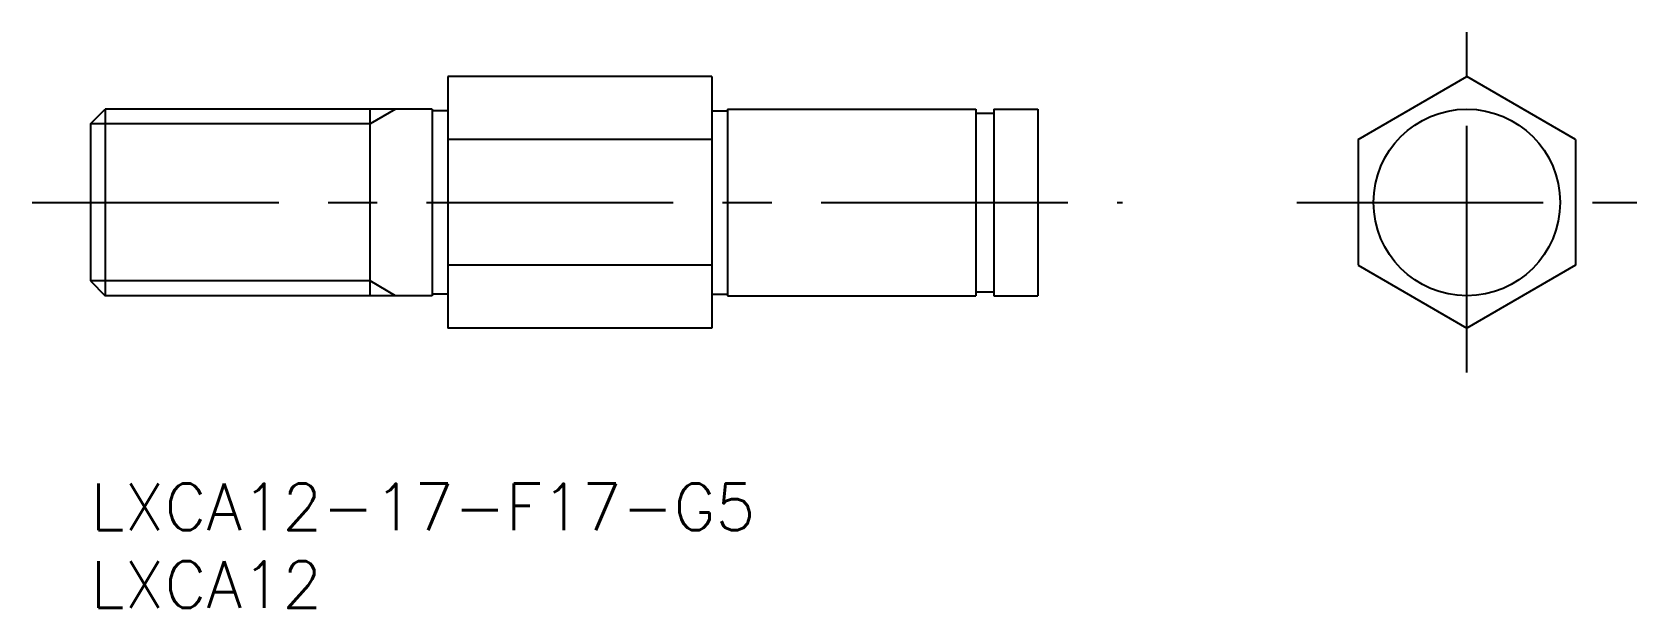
# Model space of a CAD drawing. Extents: x -4 to 100, y -8 to 29.
import ezdxf

# ---------------------------------------------------------------- set-up
doc = ezdxf.new("R2010")
doc.units = 0
doc.header["$LTSCALE"] = 0.5
doc.linetypes.add('CENTER', pattern=[50.8, 31.75, -6.35, 6.35, -6.35])
for name, color, linetype in [('MSM_CENTER', 1, 'CENTER'), ('MSM_CONTINUOUS', 7, 'CONTINUOUS'), ('MSM_NARROW', 5, 'CONTINUOUS'), ('MSM_PART_NUMBER', 7, 'CONTINUOUS')]:
    doc.layers.add(name, color=color, linetype=linetype)
doc.styles.get("Standard").update_dxf_attribs({"font": 'txt.shx', "height": 3, "bigfont": 'bigfont.shx'})

# ---------------------------------------------------------------- blocks, each defined once
blk = doc.blocks.new('*U8')
at = {"layer": 'MSM_PART_NUMBER'}
blk.add_text('LXCA12-17-F17-G5', height=3, dxfattribs=at).set_placement((0, -3))
blk = doc.blocks.new('*U9')
at = {"layer": 'MSM_PART_NUMBER'}
blk.add_text('LXCA12', height=3, dxfattribs=at).set_placement((0, -8))

msp = doc.modelspace()

# ---------------------------------------------------------------- linework, layer by layer
at = {"layer": 'MSM_CENTER'}
for p, q in [((88.61, 7.13), (88.61, 29.03)), ((-3.76, 18.08), (66.44, 18.08)), ((77.66, 18.08), (99.56, 18.08))]:
    msp.add_line(p, q, dxfattribs=at)
at = {"layer": 'MSM_CONTINUOUS'}
for p, q in [((23, 26.17), (23, 10)), ((40, 26.17), (23, 26.17)), ((40, 26.17), (40, 10)), ((81.61, 22.12), (88.61, 26.17)), ((95.61, 22.12), (88.61, 26.17)), ((0, 23.14), (0.95, 24.08)), ((0.95, 24.08), (0.95, 12.08)), ((22, 24.08), (0.95, 24.08)), ((18, 12.08), (18, 24.08)), ((22, 24.08), (22, 12.08)), ((23, 23.98), (22, 23.98)), ((40, 23.98), (41, 23.98)), ((41, 24.08), (57, 24.08)), ((41, 24.08), (41, 12.08)), ((57, 24.08), (57, 12.08)), ((57, 23.83), (58.15, 23.83)), ((58.15, 24.08), (58.15, 12.08)), ((58.15, 24.08), (61, 24.08)), ((61, 24.08), (61, 12.08)), ((0, 23.14), (0, 13.03)), ((40, 22.12), (23, 22.12)), ((81.61, 22.12), (81.61, 14.04)), ((95.61, 22.12), (95.61, 14.04)), ((40, 14.04), (23, 14.04)), ((81.61, 14.04), (88.61, 10)), ((95.61, 14.04), (88.61, 10)), ((0, 13.03), (0.95, 12.08)), ((22, 12.08), (0.95, 12.08)), ((23, 12.18), (22, 12.18)), ((40, 12.18), (41, 12.18)), ((41, 12.08), (57, 12.08)), ((57, 12.33), (58.15, 12.33)), ((58.15, 12.08), (61, 12.08)), ((40, 10), (23, 10))]:
    msp.add_line(p, q, dxfattribs=at)
msp.add_circle((88.61, 18.08), 6, dxfattribs=at)
at = {"layer": 'MSM_NARROW'}
for p, q in [((19.64, 24.08), (18, 23.14)), ((18, 23.14), (0, 23.14)), ((18, 13.03), (0, 13.03)), ((19.64, 12.08), (18, 13.03))]:
    msp.add_line(p, q, dxfattribs=at)

# ---------------------------------------------------------------- block references
at = {"layer": 'MSM_CONTINUOUS'}
for name in ['*U8', '*U9']:
    msp.add_blockref(name, (0, 0), dxfattribs=at)

doc.saveas('drawing.dxf')
